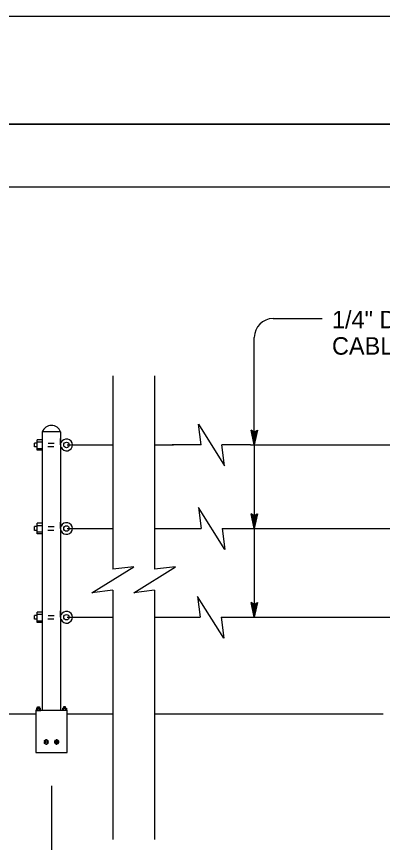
# Model space of a CAD drawing. Extents: x -893 to 867, y -474 to 712.
# Drawn here: x -615.4 to -469.5, y 382.5 to 712 of the extents above; entities that cross this region are included whole.
import ezdxf

# ---------------------------------------------------------------- set-up
doc = ezdxf.new("R2010")
doc.units = 0
doc.layers.add('10 Sheet Format', color=7, linetype='Continuous')
doc.layers.add('60 Nongeo Data', color=7, linetype='Continuous')

msp = doc.modelspace()

# ---------------------------------------------------------------- linework, layer by layer
at = {"layer": '10 Sheet Format'}
for p, q in [((-863.45, 668.96), (836.55, 668.96)), ((-813.45, 643.96), (811.55, 643.96))]:
    msp.add_line(p, q, dxfattribs=at)
for points in [[(-893.45, -474.04), (866.55, -474.04), (866.55, 711.96), (-893.45, 711.96)], [(-863.45, -431.04), (836.55, -431.04), (836.55, 668.96), (-863.45, 668.96)]]:
    msp.add_lwpolyline(points, close=True, dxfattribs=at)
at = {"layer": '60 Nongeo Data'}
for p, q in [((-513.1, 591.46), (-493.49, 591.46)), ((-520.6, 541.05), (-520.6, 583.96)), ((-577.01, 568.64), (-577.01, 491.45)), ((-560.33, 568.64), (-560.33, 491.45)), ((-597.83, 546.25), (-605.12, 546.25)), ((-605.12, 546.25), (-605.12, 435.08)), ((-597.83, 546.25), (-597.83, 435.08)), ((-597.83, 541.05), (-597.83, 543.63)), ((-608.24, 540.27), (-608.24, 541.83)), ((-607.2, 541.83), (-608.24, 541.83)), ((-607.2, 538.96), (-607.2, 543.13)), ((-605.12, 543.13), (-607.2, 543.13)), ((-607.2, 542.29), (-605.12, 542.29)), ((-602.76, 541.83), (-600.4, 541.83)), ((-595.19, 541.05), (-577.01, 541.05)), ((-560.33, 541.05), (-552.86, 541.05)), ((-541.84, 541.05), (-553.29, 541.05)), ((-522.05, 541.05), (-533.5, 541.05)), ((-522.05, 541.05), (-466.6, 541.05)), ((-520.6, 541.05), (-520.6, 507.72)), ((-607.2, 540.27), (-608.24, 540.27)), ((-607.2, 539.68), (-605.12, 539.68)), ((-605.12, 538.96), (-607.2, 538.96)), ((-600.52, 540.27), (-602.88, 540.27)), ((-608.24, 506.94), (-608.24, 508.5)), ((-607.2, 508.5), (-608.24, 508.5)), ((-607.2, 505.64), (-607.2, 509.8)), ((-605.12, 509.8), (-607.2, 509.8)), ((-607.2, 508.97), (-605.12, 508.97)), ((-602.76, 508.5), (-600.4, 508.5)), ((-597.83, 507.72), (-597.83, 510.31)), ((-595.19, 507.72), (-577.01, 507.72)), ((-560.33, 507.72), (-553.24, 507.72)), ((-553.24, 507.72), (-541.78, 507.72)), ((-533.45, 507.72), (-521.99, 507.72)), ((-522.14, 507.72), (-466.6, 507.72)), ((-520.6, 507.72), (-520.6, 472.31)), ((-607.2, 506.94), (-608.24, 506.94)), ((-607.2, 506.36), (-605.12, 506.36)), ((-605.12, 505.64), (-607.2, 505.64)), ((-600.52, 506.94), (-602.88, 506.94)), ((-577.01, 483.12), (-577.01, 383.62)), ((-560.33, 483.12), (-560.33, 383.62)), ((-597.83, 472.31), (-597.83, 474.9)), ((-608.24, 471.53), (-608.24, 473.09)), ((-607.2, 473.09), (-608.24, 473.09)), ((-607.2, 471.53), (-608.24, 471.53)), ((-607.2, 470.23), (-607.2, 474.39)), ((-605.12, 474.39), (-607.2, 474.39)), ((-607.2, 473.56), (-605.12, 473.56)), ((-600.52, 471.53), (-602.88, 471.53)), ((-602.76, 473.09), (-600.4, 473.09)), ((-595.19, 472.31), (-577.01, 472.31)), ((-560.33, 472.31), (-553.61, 472.31)), ((-553.61, 472.31), (-542.16, 472.31)), ((-533.83, 472.31), (-522.37, 472.31)), ((-522.8, 472.31), (-466.6, 472.31)), ((-607.2, 470.95), (-605.12, 470.95)), ((-605.12, 470.23), (-607.2, 470.23)), ((-595.22, 435.08), (-607.72, 435.08)), ((-607.72, 435.08), (-607.72, 418.41)), ((-605.7, 435.24), (-607.65, 435.24)), ((-607.65, 435.24), (-607.65, 435.08)), ((-607.65, 435.08), (-605.7, 435.08)), ((-605.91, 436.01), (-607.44, 436.01)), ((-607.44, 436.01), (-607.44, 435.24)), ((-607.09, 436.52), (-606.27, 436.6)), ((-607.09, 436.38), (-606.27, 436.46)), ((-607.09, 436.25), (-606.27, 436.32)), ((-607.09, 436.11), (-606.27, 436.19)), ((-607.07, 436.01), (-607.07, 436.59)), ((-607.07, 436.59), (-606.29, 436.59)), ((-607.07, 436.01), (-607.07, 435.24)), ((-606.72, 436.01), (-606.27, 436.05)), ((-606.29, 436.59), (-606.29, 436.02)), ((-606.29, 436.01), (-606.29, 435.24)), ((-605.91, 436.01), (-605.91, 435.24)), ((-605.7, 435.24), (-605.7, 435.08)), ((-597.24, 435.24), (-597.24, 435.08)), ((-597.24, 435.24), (-595.29, 435.24)), ((-595.29, 435.08), (-597.24, 435.08)), ((-597.03, 436.01), (-595.5, 436.01)), ((-597.03, 436.01), (-597.03, 435.24)), ((-595.85, 436.52), (-596.67, 436.6)), ((-595.85, 436.38), (-596.67, 436.46)), ((-595.85, 436.25), (-596.67, 436.32)), ((-595.85, 436.11), (-596.67, 436.19)), ((-596.22, 436.01), (-596.67, 436.05)), ((-595.87, 436.59), (-596.65, 436.59)), ((-596.65, 436.59), (-596.65, 436.02)), ((-596.65, 436.01), (-596.65, 435.24)), ((-595.87, 436.01), (-595.87, 436.59)), ((-595.87, 436.01), (-595.87, 435.24)), ((-595.5, 436.01), (-595.5, 435.24)), ((-595.29, 435.24), (-595.29, 435.08)), ((-595.22, 418.41), (-595.22, 435.08)), ((-654.26, 433.77), (-607.72, 433.77)), ((-595.22, 433.77), (-577.01, 433.77)), ((-560.33, 433.77), (-469.2, 433.77)), ((-607.72, 418.41), (-595.22, 418.41)), ((-601.47, 405.05), (-601.47, 308.76))]:
    msp.add_line(p, q, dxfattribs=at)
for points in [[(-541.84, 541.05), (-542.88, 549.38), (-532.46, 532.71), (-533.5, 541.05)], [(-533.45, 507.72), (-532.41, 499.39), (-542.82, 516.05), (-541.78, 507.72)], [(-577.01, 483.12), (-585.34, 482.08), (-568.68, 492.5), (-577.01, 491.45)], [(-560.33, 483.12), (-568.66, 482.08), (-552, 492.5), (-560.33, 491.45)], [(-533.83, 472.31), (-532.78, 463.98), (-543.2, 480.64), (-542.16, 472.31)], [(-603.96, 423.14), (-604.24, 422.98), (-604.24, 422.68)], [(-604.24, 422.51), (-604.24, 422.18), (-603.98, 422.03)], [(-603.83, 421.94), (-603.55, 421.78), (-603.29, 421.93)], [(-603.27, 423.21), (-603.55, 423.37), (-603.81, 423.22)], [(-603.14, 422.01), (-602.86, 422.18), (-602.86, 422.48)], [(-602.86, 422.98), (-603.12, 423.13)], [(-602.86, 422.65), (-602.86, 422.98)], [(-600.08, 422.98), (-599.82, 423.13)], [(-600.08, 422.65), (-600.08, 422.98)], [(-599.8, 422.01), (-600.08, 422.18), (-600.08, 422.48)], [(-599.67, 423.21), (-599.39, 423.37), (-599.13, 423.22)], [(-599.11, 421.94), (-599.39, 421.78), (-599.65, 421.93)], [(-598.98, 423.14), (-598.7, 422.98), (-598.7, 422.68)], [(-598.7, 422.51), (-598.7, 422.18), (-598.96, 422.03)]]:
    msp.add_lwpolyline(points, dxfattribs=at)
for points in [[(-519.28, 546.95), (-520.6, 541.05), (-521.91, 546.95), (-521.56, 546.74), (-520.6, 542.42), (-519.63, 546.74), (-519.98, 546.54), (-520.6, 543.77), (-521.21, 546.53), (-520.86, 546.32), (-520.6, 545.13), (-520.33, 546.33), (-520.6, 546.16), (-521.91, 546.95), (-520.6, 546.16)], [(-519.28, 513.62), (-520.6, 507.72), (-521.91, 513.63), (-521.56, 513.42), (-520.6, 509.09), (-519.63, 513.42), (-519.98, 513.21), (-520.6, 510.44), (-521.21, 513.21), (-520.86, 513), (-520.6, 511.8), (-520.33, 513), (-520.6, 512.84), (-521.91, 513.63), (-520.6, 512.84)], [(-519.28, 478.21), (-520.6, 472.31), (-521.91, 478.22), (-521.56, 478.01), (-520.6, 473.68), (-519.63, 478.01), (-519.98, 477.8), (-520.6, 475.03), (-521.21, 477.8), (-520.86, 477.58), (-520.6, 476.39), (-520.33, 477.59), (-520.6, 477.43), (-521.91, 478.22), (-520.6, 477.43)]]:
    msp.add_lwpolyline(points, close=True, dxfattribs=at)
for centre in [(-595.49, 541.06), (-595.49, 507.74), (-595.49, 472.33)]:
    msp.add_circle(centre, 1.1, dxfattribs=at)
for centre, radius, start, end in [((-513.1, 583.96), 7.5, 90, 180), ((-601.47, 545), 3.85, 18.9246, 161.0754), ((-597.82, 542.06), 0.232, 269.5068, 332.1149), ((-595.45, 541.05), 2.35, 202.9432, 157.5038), ((-597.82, 540.04), 0.228, 27.2923, 91.086), ((-597.82, 508.73), 0.232, 269.5068, 332.1149), ((-595.45, 507.73), 2.35, 202.9432, 157.5038), ((-597.82, 506.71), 0.228, 27.2923, 91.086), ((-595.45, 472.32), 2.35, 202.9432, 157.5038), ((-597.82, 473.32), 0.232, 269.5068, 332.1149), ((-597.82, 471.3), 0.228, 27.2923, 91.086), ((-607.25, 435.8), 0.215, 30.7677, 149.2323), ((-606.68, 435.24), 0.779, 59.9043, 120.0957), ((-606.1, 435.8), 0.215, 30.7677, 149.2323), ((-596.84, 435.8), 0.215, 30.7677, 149.2323), ((-596.26, 435.24), 0.779, 59.9043, 120.0957), ((-595.69, 435.8), 0.215, 30.7677, 149.2323), ((-603.55, 422.58), 0.881, 185.8254, 231.8722), ((-603.55, 422.58), 0.881, 125.8254, 171.8722), ((-603.55, 422.58), 0.691, 185.8254, 231.8722), ((-603.55, 422.58), 0.691, 125.8254, 171.8722), ((-603.55, 422.58), 0.39, 104.3407, 165.6593), ((-603.55, 422.58), 0.39, 194.3407, 255.6593), ((-603.55, 422.58), 0.881, 245.8254, 291.8722), ((-603.55, 422.58), 0.881, 65.8254, 111.8722), ((-603.55, 422.58), 0.691, 245.8254, 291.8722), ((-603.55, 422.58), 0.691, 65.8254, 111.8722), ((-603.55, 422.58), 0.39, 14.3407, 75.6593), ((-603.55, 422.58), 0.39, 284.3407, 345.6593), ((-603.55, 422.58), 0.691, 305.8254, 351.8722), ((-603.55, 422.58), 0.691, 5.8254, 51.8722), ((-603.55, 422.58), 0.881, 305.8254, 351.8722), ((-603.55, 422.58), 0.881, 5.8254, 51.8722), ((-599.39, 422.58), 0.881, 128.1278, 174.1746), ((-599.39, 422.58), 0.881, 188.1278, 234.1746), ((-599.39, 422.58), 0.691, 128.1278, 174.1746), ((-599.39, 422.58), 0.691, 188.1278, 234.1746), ((-599.39, 422.58), 0.39, 104.3407, 165.6593), ((-599.39, 422.58), 0.39, 194.3407, 255.6593), ((-599.39, 422.58), 0.881, 68.1278, 114.1746), ((-599.39, 422.58), 0.881, 248.1278, 294.1746), ((-599.39, 422.58), 0.691, 68.1278, 114.1746), ((-599.39, 422.58), 0.691, 248.1278, 294.1746), ((-599.39, 422.58), 0.39, 14.3407, 75.6593), ((-599.39, 422.58), 0.39, 284.3407, 345.6593), ((-599.39, 422.58), 0.691, 8.1278, 54.1746), ((-599.39, 422.58), 0.691, 308.1278, 354.1746), ((-599.39, 422.58), 0.881, 8.1278, 54.1746), ((-599.39, 422.58), 0.881, 308.1278, 354.1746)]:
    msp.add_arc(centre, radius, start, end, dxfattribs=at)

# ---------------------------------------------------------------- texts
for s, height, p in [('1/4" Dia Galv', 6.9987, (-489.63, 587.55)), ('CABLE', 6.999, (-489.63, 577.05))]:
    msp.add_text(s, height=height, dxfattribs=at).set_placement(p)

doc.saveas('drawing.dxf')
